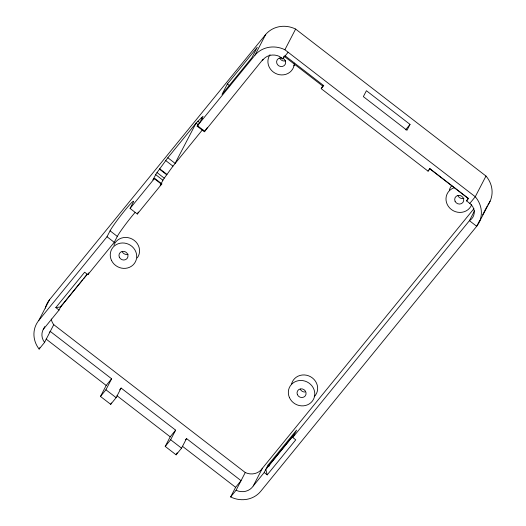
<?xml version="1.0" encoding="UTF-8"?>
<svg xmlns="http://www.w3.org/2000/svg" width="526" height="526" viewBox="0 0 526 526"><rect width="100%" height="100%" fill="white"/><g stroke="black" fill="none" stroke-linecap="round" stroke-linejoin="round"><path stroke-width="0.79" d="M44.703 326.607L42.619 330.801A12.815 11.953 27.4 0 0 44.565 342.4L39.128 349.073A24.985 23.289 27.4 0 1 38.832 320.393L49.556 299.708L265.722 34.44A25.051 23.354 27.4 0 1 295.619 29.068L485.985 176.052A25.051 23.354 27.4 0 1 487.812 205.087M38.832 320.393L107.008 236.739L110.072 230.829A19.528 1.348 -52.3 0 1 124.853 210.407A19.528 1.348 -52.3 0 1 133.131 202.523L130.067 208.434L137.306 214.023L161.85 183.909L154.605 178.314L152.941 179.899L156.235 173.659L167.833 157.747L196.066 123.11L203.069 116.226L200.084 122.052L197.112 126.155L204.364 131.756L263.007 59.32M161.85 183.909L160.18 185.56L163.356 179.438L172.955 166.15L202.826 129.357M262.27 60.74A13.847 12.913 27.4 0 1 279.457 56.427L282.692 58.919L284.086 56.223L285.171 55.868L323.714 85.626L321.228 88.677L428.059 171.16L430.018 168.761L468.561 198.519L466.601 200.919L469.823 203.411A11.237 10.481 27.4 0 1 469.422 220.683L292.739 437.494L295.763 439.828L267.221 474.853L264.197 472.519L265.808 469.416L294.35 434.391L292.739 437.494M321.228 88.677L322.629 85.981L323.714 85.626M43.237 329.44L59.03 310.064L60.635 306.967L87.408 274.125M61.568 305.159L60.924 306.402L82.549 279.878M39.128 349.073L39.844 347.699M44.565 342.4L53.757 324.667A12.815 11.953 27.4 0 1 51.252 319.026M59.03 310.064L55.815 307.579L84.64 272.205L87.862 274.697L88.822 272.836M87.862 274.697L114.247 242.328L117.311 236.417A19.528 1.348 -52.3 0 1 134.965 212.55M137.306 214.023L138.331 212.057M227.383 83.989L222.018 94.338L251.915 57.656L257.28 47.301L227.383 83.989L229.803 85.856M197.112 126.155L254.998 55.125L265.722 34.44M479.646 220.591L476.688 226.292L260.521 491.56A25.051 23.354 27.4 0 1 230.631 496.932L235.609 487.326L241.046 480.659L186.533 438.566L181.555 448.172L176.118 454.839L165.217 446.423L170.648 439.749L175.631 430.15L121.111 388.057L116.134 397.663L110.697 404.33L100.492 396.453L106.193 385.453L111.624 378.786L50.266 331.406L49.28 332.623M100.492 396.453L105.93 389.779L111.624 378.786M254.998 55.125A25.051 23.354 27.4 0 1 284.895 49.753L295.619 29.068M110.697 404.33L111.413 402.962M165.217 446.423L170.194 436.817L175.631 430.15M176.118 454.839L177.183 452.781M410.024 124.392L406.96 130.303L363.348 96.633L366.412 90.722L410.024 124.392L405.572 129.856M230.631 496.932L236.069 490.258L245.261 472.532A13.847 12.913 27.4 0 0 262.448 468.212L473.946 208.677M236.069 490.258A13.847 12.913 27.4 0 0 253.256 485.945L262.448 468.212M268.03 465.129L266.09 468.863L294.632 433.838L296.565 430.11L268.03 465.129L269.259 466.082M428.059 171.16L428.736 169.859M466.601 200.919L467.949 198.315L429.413 168.557L430.018 168.761M485.985 176.052L475.261 196.737L469.823 203.411M474.57 210.755L469.422 220.683L476.688 226.292A25.051 23.354 27.4 0 0 475.261 196.737L284.895 49.753M482.605 214.884L487.043 206.323M479.403 221.827L490.127 201.142M207.336 127.647L204.364 131.756M130.067 208.434L154.605 178.314M83.581 278.616L87.184 274.191M282.692 58.919L288.123 52.245M119.632 389.878L121.111 388.057M185.54 439.775L186.533 438.566M253.256 485.945L264.197 472.519M55.815 307.579L60.635 306.967M467.949 198.315L468.561 198.519M284.086 56.223L322.629 85.981M201.28 117.87L202.49 118.804M197.769 121.184L199.584 122.591M198.493 124.984L196.066 123.11L175.099 163.362L167.833 157.747M197.474 125.694L204.726 131.296M165.683 160.542L172.955 166.15M159.726 168.813L166.972 174.408M159.47 169.168L166.716 174.763M157.011 172.561L164.257 178.156M155.663 174.612L162.902 180.208M154.302 178.676L161.541 184.264M110.072 230.829L117.311 236.417M107.008 236.739L114.247 242.328M53.757 324.667L245.261 472.532M46.124 339.073L106.193 385.453M116.976 395.73L170.194 436.817M182.39 446.239L235.609 487.326M105.93 389.779L116.134 397.663M170.648 439.749L181.555 448.172M265.808 469.416L267.221 474.853M294.599 64.862A13.413 12.506 27.4 0 1 293.712 65.829M449.382 189.939A13.413 12.506 27.4 0 1 451.762 185.678M113.872 245.248A13.413 12.506 27.4 0 1 132.328 239.152A13.413 12.506 27.4 0 1 137.273 257.898M291.582 383.927A13.413 12.506 27.4 0 1 310.629 376.767A13.413 12.506 27.4 0 1 314.232 396.696M45.328 308.131A24.985 23.289 27.4 0 1 49.556 299.708M294.363 63.127A13.413 12.506 27.4 0 1 277.281 74.146A13.413 12.506 27.4 0 1 270.042 54.691M282.955 58.333A4.603 4.293 27.4 0 1 284.125 65.651A4.603 4.293 27.4 0 1 276.775 63.205A4.603 4.293 27.4 0 1 281.818 57.959M285.651 60.825A4.603 4.293 27.4 0 1 279.773 58.031M471.651 204.726A13.413 12.506 27.4 0 1 449.848 208.165A13.413 12.506 27.4 0 1 454.734 187.539M463.873 198.276A4.603 4.293 27.4 0 1 457.916 195.665M128.14 254.236A4.603 4.293 27.4 0 1 122.183 251.625M305.08 391.982A4.603 4.293 27.4 0 1 300.261 389.122M455.043 201.202A4.603 4.293 27.4 0 0 462.847 202.523A4.603 4.293 27.4 0 0 459.75 195.429A4.603 4.293 27.4 0 0 455.043 201.202M111.551 260.515A13.413 12.506 27.4 0 0 134.4 263.441A13.413 12.506 27.4 0 0 124.491 243.084A13.413 12.506 27.4 0 0 111.551 260.515M119.31 257.161A4.603 4.293 27.4 0 0 127.114 258.483A4.603 4.293 27.4 0 0 124.018 251.389A4.603 4.293 27.4 0 0 119.31 257.161M289.458 397.63A13.413 12.506 27.4 0 0 312.24 401.253A13.413 12.506 27.4 0 0 302.989 380.64A13.413 12.506 27.4 0 0 289.458 397.63M297.387 394.664A4.603 4.293 27.4 0 0 305.198 395.979A4.603 4.293 27.4 0 0 302.102 388.885A4.603 4.293 27.4 0 0 297.387 394.664"/></g></svg>
